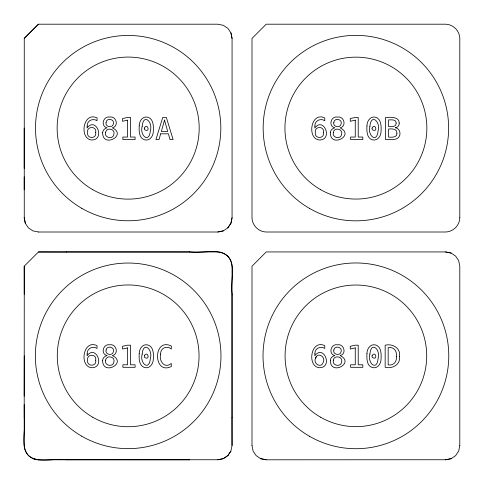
<?xml version="1.0" encoding="UTF-8"?>
<svg xmlns="http://www.w3.org/2000/svg" width="484" height="484" viewBox="0 0 484 484"><rect width="100%" height="100%" fill="white"/><g stroke="black" fill="none" stroke-linecap="round" stroke-linejoin="round"><path stroke-width="0.73" d="M24.2 168.353L24.2 128.103M24.2 396.142L24.261 355.837M232.066 217.776L230.947 223.312L227.837 227.837L230.886 223.312L232.066 217.776L232.066 38.436L230.947 32.894L227.897 28.368L223.372 25.319L217.776 24.2L38.436 24.2L24.2 38.436L38.49 24.2M217.776 459.8L223.312 458.681L227.897 455.571L230.886 451.106L232.066 445.51L232.005 417.547M315.604 358.045C312.688 363.327 321.195 368.881 323.185 362.462C326.143 357.023 317.758 351.541 315.604 358.045L316.427 356.406M459.8 445.51L458.681 451.106L455.632 455.632L451.106 458.681L445.564 459.8L451.106 458.681M227.837 455.632L230.886 451.106M38.436 232.005L217.83 232.005L223.312 230.886L227.897 227.837M223.312 458.681L227.897 455.571M217.83 232.005L223.312 230.886M223.372 458.62L217.83 459.739L38.436 459.8C30.782 459.649 24.351 453.218 24.2 445.564L24.261 266.17M230.947 32.894L232.066 38.436M24.2 189.752L24.2 176.896M25.319 223.312L24.2 217.776L25.319 223.312L28.368 227.837L32.894 230.886L38.49 232.005M38.436 251.995L217.83 251.934C225.483 252.085 231.915 258.517 232.066 266.17L232.005 445.564M459.8 445.564L459.8 266.17L458.681 260.628L455.632 256.103L451.106 253.053L445.564 251.934L266.224 251.934L251.995 266.224L251.995 445.564M251.995 445.51L253.114 451.106L256.163 455.632L260.688 458.681L266.224 459.8L445.564 459.739M66.514 251.934L189.752 251.995M189.813 251.934C202.082 254.106 217.28 247.475 227.837 256.163C236.525 266.72 229.894 281.918 232.066 294.187M66.453 251.995L38.49 251.934L24.2 266.224L24.261 294.187M66.514 459.739L189.752 459.8M66.453 459.8C54.184 457.628 38.986 464.259 28.429 455.571C19.741 445.014 26.372 429.816 24.2 417.547M32.954 458.62L38.436 459.8M232.005 294.248L232.066 417.486M24.2 404.684L24.261 417.486M451.106 253.053L445.564 251.934M266.224 459.8L260.688 458.681M24.261 38.436L24.261 217.776M142.181 126.385C139.446 135.248 149.266 144.129 150.361 130.692C153.095 121.817 143.264 112.935 142.181 126.385M142.181 354.119C139.446 362.982 149.266 371.863 150.361 358.426C153.095 349.551 143.264 340.669 142.181 354.119M369.915 126.385C367.181 135.248 377 144.129 378.095 130.692C380.829 121.817 370.998 112.935 369.915 126.385M369.915 354.119C367.181 362.982 377 371.863 378.095 358.426C380.829 349.551 370.998 340.669 369.915 354.119M139.223 125.876C138.95 130.747 138.896 138.061 144.601 139.822C149.846 141.292 153.41 135.865 153.319 131.2C153.591 126.318 153.634 119.003 147.922 117.243C142.677 115.773 139.12 121.206 139.223 125.876M139.223 353.61C138.95 358.481 138.896 365.795 144.601 367.556C149.846 369.026 153.41 363.599 153.319 358.934C153.591 354.052 153.634 346.738 147.922 344.977C142.677 343.507 139.12 348.94 139.223 353.61M160.67 354.143C158.619 361.088 164.808 369.08 171.288 363.46L171.288 366.527C152.926 375.487 152.956 337.076 171.288 346.012L171.288 349.073C167.258 345.086 159.986 348.159 160.67 354.143M366.957 125.876C366.684 130.747 366.63 138.061 372.335 139.822C377.581 141.292 381.144 135.865 381.053 131.2C381.325 126.318 381.368 119.003 375.657 117.243C370.411 115.773 366.854 121.206 366.957 125.876M366.957 353.61C366.684 358.481 366.63 365.795 372.335 367.556C377.581 369.026 381.144 363.599 381.053 358.934C381.325 354.052 381.368 346.738 375.657 344.977C370.411 343.507 366.854 348.94 366.957 353.61M396.354 356.272C397.291 361.342 393.492 366.079 388.168 364.851L388.168 347.651C393.522 346.411 397.304 351.19 396.354 356.272M87.174 126.07L87.084 128.024C95.838 116.184 105.633 139.828 91.766 140.003C78.783 138.932 83.151 111.084 97.036 117.951L97.036 120.71C92.934 117.872 86.769 120.697 87.174 126.07M87.174 353.804L87.084 355.758C95.838 343.918 105.633 367.562 91.766 367.737C78.783 366.666 83.151 338.818 97.036 345.685L97.036 348.444C92.934 345.606 86.769 348.432 87.174 353.804M314.909 126.07L314.818 128.024C323.572 116.184 333.367 139.828 319.5 140.003C306.517 138.932 310.885 111.084 324.77 117.951L324.77 120.71C320.668 117.872 314.503 120.697 314.909 126.07M314.909 353.804L314.818 355.758C323.572 343.918 333.367 367.562 319.5 367.737C306.517 366.666 310.885 338.818 324.77 345.685L324.77 348.444C320.668 345.606 314.503 348.432 314.909 353.804M95.705 132.477C97.03 139.156 86.43 139.053 87.598 132.477C86.43 125.907 97.03 125.804 95.705 132.477M95.705 360.211C97.03 366.89 86.43 366.787 87.598 360.211C86.43 353.641 97.03 353.538 95.705 360.211M323.439 132.477C324.764 139.156 314.164 139.053 315.332 132.477C314.164 125.907 324.764 125.804 323.439 132.477M399.512 356.272C400.794 364.579 392.433 369.104 385.161 367.308L385.161 345.195C392.457 343.392 400.8 347.96 399.512 356.272M399.203 123.075C399.403 125.386 397.679 127.582 395.319 127.74C398.731 128.054 400.589 131.799 399.851 134.915C398.399 141.122 390.092 139.344 385.591 139.573L385.591 117.461C390.025 117.261 399.161 116.245 399.203 123.075M102.632 132.537C102.299 148.594 127.734 135.32 112.361 127.83C119.173 126.451 116.414 115.755 109.741 117.061C103.074 115.767 100.333 126.457 107.139 127.83C104.81 128.236 102.862 130.154 102.632 132.537M102.632 360.271C102.299 376.328 127.734 363.054 112.361 355.565C119.173 354.185 116.414 343.489 109.741 344.796C103.074 343.501 100.333 354.191 107.139 355.565C104.81 355.97 102.862 357.888 102.632 360.271M330.366 132.537C330.034 148.594 355.468 135.32 340.095 127.83C346.907 126.451 344.148 115.755 337.475 117.061C330.808 115.767 328.067 126.457 334.874 127.83C332.544 128.236 330.596 130.154 330.366 132.537M330.366 360.271C330.034 376.328 355.468 363.054 340.095 355.565C346.907 354.185 344.148 343.489 337.475 344.796C330.808 343.501 328.067 354.191 334.874 355.565C332.544 355.97 330.596 357.888 330.366 360.271M106.117 122.228C104.58 126.977 112.76 128.581 113.383 123.91C114.944 119.118 106.71 117.485 106.117 122.228M106.117 349.962C104.58 354.711 112.76 356.315 113.383 351.644C114.944 346.853 106.71 345.219 106.117 349.962M333.851 122.228C332.314 126.977 340.494 128.581 341.117 123.91C342.678 119.118 334.444 117.485 333.851 122.228M333.851 349.962C332.314 354.711 340.494 356.315 341.117 351.644C342.678 346.853 334.444 345.219 333.851 349.962M105.633 132.392C103.866 137.861 113.208 139.87 113.867 134.334C115.628 128.871 106.305 126.881 105.633 132.392M105.633 360.126C103.866 365.595 113.208 367.604 113.867 362.068C115.628 356.605 106.305 354.615 105.633 360.126M333.367 132.392C331.601 137.861 340.942 139.87 341.601 134.334C343.362 128.871 334.039 126.881 333.367 132.392M333.367 360.126C331.601 365.595 340.942 367.604 341.601 362.068C343.362 356.605 334.039 354.615 333.367 360.126M396.178 123.075C396.505 127.165 391.241 126.802 388.598 126.59L388.598 119.917C391.06 119.899 396.348 119.112 396.178 123.075M396.965 133.203C397.316 137.722 391.538 137.323 388.598 137.117L388.598 129.016C391.683 128.635 397.334 128.677 396.965 133.203M144.329 128.072L144.323 128.877A1.9 1.9 0 0 0 144.849 129.887C150.681 132.858 147.463 122.343 144.329 128.072M144.329 355.807L144.323 356.611A1.9 1.9 0 0 0 144.849 357.622C150.681 360.592 147.463 350.077 144.329 355.807M372.063 128.072L372.057 128.877A1.9 1.9 0 0 0 372.583 129.887C378.415 132.858 375.197 122.343 372.063 128.072M372.063 355.807L372.057 356.611A1.9 1.9 0 0 0 372.583 357.622C378.415 360.592 375.197 350.077 372.063 355.807M459.8 217.776C459.649 225.429 453.218 231.854 445.564 232.005L266.224 232.005C258.571 231.854 252.146 225.429 251.995 217.776L251.995 38.436L266.224 24.2L445.564 24.2C453.218 24.351 459.649 30.782 459.8 38.436L459.8 217.776M160.64 133.814L159.036 139.573L155.945 139.573L162.715 117.461L166.345 117.461L173.109 139.573L170.017 139.573L168.384 133.814L160.64 133.814M164.524 120.099L161.366 131.418L167.676 131.418L164.524 120.099M127.528 120.159L122.519 121.284L122.519 118.562L127.498 117.461L130.486 117.461L130.486 137.057L135.078 137.057L135.078 139.573L122.875 139.573L122.875 137.057L127.528 137.057L127.528 120.159M355.262 120.159L350.259 121.284L350.259 118.562L355.232 117.461L358.221 117.461L358.221 137.057L362.812 137.057L362.812 139.573L350.61 139.573L350.61 137.057L355.262 137.057L355.262 120.159M127.528 347.893L122.519 349.018L122.519 346.296L127.498 345.195L130.486 345.195L130.486 364.791L135.078 364.791L135.078 367.308L122.875 367.308L122.875 364.791L127.528 364.791L127.528 347.893M355.262 347.893L350.259 349.018L350.259 346.296L355.232 345.195L358.221 345.195L358.221 364.791L362.812 364.791L362.812 367.308L350.61 367.308L350.61 364.791L355.262 364.791L355.262 347.893M309.53 208.41A92.728 92.728 0 0 0 448.626 128.103A92.728 92.728 0 0 0 309.53 47.795A92.728 92.728 0 0 0 309.53 208.41M81.76 436.205A92.801 92.801 0 0 0 220.964 355.837A92.801 92.801 0 0 0 81.76 275.469A92.801 92.801 0 0 0 81.76 436.205M92.722 417.226A70.882 70.882 0 0 0 199.045 355.837A70.882 70.882 0 0 0 92.722 294.453A70.882 70.882 0 0 0 92.722 417.226M320.42 189.553A70.954 70.954 0 0 0 426.852 128.103A70.954 70.954 0 0 0 320.42 66.659A70.954 70.954 0 0 0 320.42 189.553M309.457 436.265A92.874 92.874 0 0 0 448.771 355.837A92.874 92.874 0 0 0 309.457 275.408A92.874 92.874 0 0 0 309.457 436.265M81.832 208.35A92.662 92.662 0 0 0 220.819 128.103A92.662 92.662 0 0 0 81.832 47.862A92.662 92.662 0 0 0 81.832 208.35M320.493 417.16A70.809 70.809 0 0 0 426.706 355.837A70.809 70.809 0 0 0 320.493 294.514A70.809 70.809 0 0 0 320.493 417.16M92.65 189.613A71.027 71.027 0 0 0 199.184 128.103A71.027 71.027 0 0 0 92.65 66.592A71.027 71.027 0 0 0 92.65 189.613"/></g></svg>
